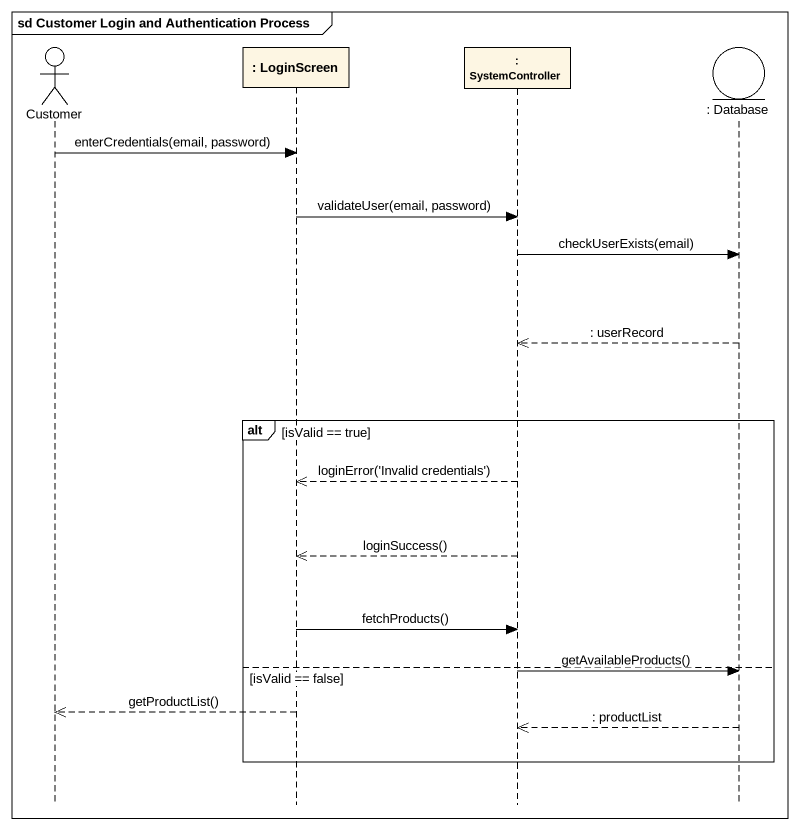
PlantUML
@startuml
mainframe sd Customer Login and Authentication Process
hide footbox
actor Customer
participant ": LoginScreen" as LoginScreen
participant ": SystemController" as SystemController
entity ": Database" as Database_

Customer -> LoginScreen : enterCredentials(email, password)
LoginScreen -> SystemController : validateUser(email, password)
SystemController -> Database_ : checkUserExists(email)
Database_ -->> SystemController : : userRecord
alt isValid == true
  SystemController -->> LoginScreen : loginError('Invalid credentials')
  SystemController -->> LoginScreen : loginSuccess()
  LoginScreen -> SystemController : fetchProducts()
else isValid == false
  SystemController -> Database_ : getAvailableProducts()
  LoginScreen -->> Customer : getProductList()
  Database_ -->> SystemController : : productList
end
@enduml
